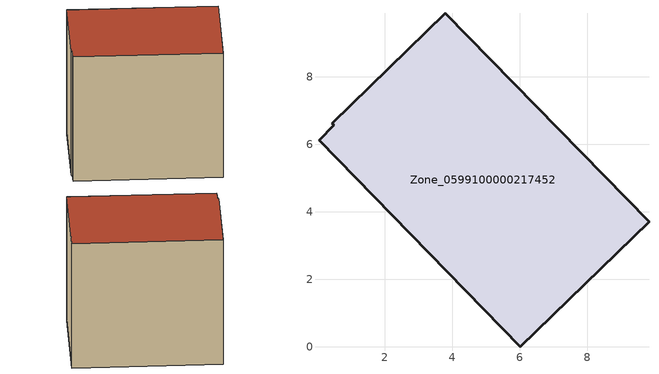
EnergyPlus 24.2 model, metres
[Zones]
Zone_0599100000217452
 floor ground (C_G): 0.07,6.11 0.49,6.56 0.45,6.62 3.79,9.88 9.82,3.71 6.01,0 z0
 wall outside (C_F): 6.01,0 9.82,3.71 3.79,9.88 0.45,6.62 0.49,6.56 0.07,6.11 6.01,0 z0:8.19
 roof outside (C_R): 0.49,6.56 0.07,6.11 6.01,0 9.82,3.71 3.79,9.88 0.45,6.62 z8.19
[BUILDING]
Pand.0599100000217452: North Axis=0; Terrain=City; Loads Convergence Tolerance Value=0.04; Temperature Convergence Tolerance Value=0.4; Solar Distribution=FullExterior; Maximum Number of Warmup Days=25; Minimum Number of Warmup Days=1
[Site:Location]
Rotterdam.The.Hague.AP_ZH_NLD Design_Conditions: Latitude=51.96; Longitude=4.45; Time Zone=1; Elevation=-4.5
[SITE:GROUNDTEMPERATURE:BUILDINGSURFACE]
18, 18, 18, 18, 18, 18, 18, 18, 18, 18, 18, 18
[MATERIAL] Thermal Absorptance=0.9; Solar Absorptance=0.7; Visible Absorptance=0.7
Name | Roughness | Thickness | Conductivity | Density | Specific Heat
G.TC.1975-1991 | MediumSmooth | 0.15 | 0.288461 | 540 | 1210
F.TC.1975-1991 | Rough | 0.3 | 0.230769 | 1920 | 840
R.TC.1975-1991 | MediumRough | 0.2 | 0.153846 | 1500 | 1000
[CONSTRUCTION]
C_G: G.TC.1975-1991
C_F: F.TC.1975-1991
C_R: R.TC.1975-1991
[ZONE]
Zone_0599100000217452: Type=1; Multiplier=1; Ceiling Height=Autocalculate; Volume=Autocalculate; Floor Area=autocalculate; Part of Total Floor Area=Yes
[ZONEINFILTRATION:DESIGNFLOWRATE]
Infil_Zone_0599100000217452: Zone or ZoneList or Space or SpaceList=Zone_0599100000217452; Schedule=AlwaysOn; Design Flow Rate Calculation Method=Flow/Area; Flow Rate per Floor Area=0.003; Constant Term Coefficient=1; Temperature Term Coefficient=0; Velocity Term Coefficient=0; Velocity Squared Term Coefficient=0
[HVACTEMPLATE:ZONE:IDEALLOADSAIRSYSTEM]
Zone_0599100000217452: Maximum Heating Supply Air Temperature=50; Minimum Cooling Supply Air Temperature=13; Maximum Heating Supply Air Humidity Ratio=0.0156; Minimum Cooling Supply Air Humidity Ratio=0.0077; Heating Limit=NoLimit; Cooling Limit=NoLimit; Dehumidification Control Type=ConstantSensibleHeatRatio; Cooling Sensible Heat Ratio=0.7; Dehumidification Setpoint=60; Humidification Control Type=None; Humidification Setpoint=30; Outdoor Air Method=None; Outdoor Air Flow Rate per Person=0.00944; Outdoor Air Flow Rate per Zone Floor Area=0; Outdoor Air Flow Rate per Zone=0; Demand Controlled Ventilation Type=None; Outdoor Air Economizer Type=NoEconomizer; Heat Recovery Type=None; Sensible Heat Recovery Effectiveness=0.7; Latent Heat Recovery Effectiveness=0.65
[ZONECONTROL:THERMOSTAT]
ThermostatControl_Zone_0599100000217452: Zone or ZoneList=Zone_0599100000217452; Control Type Schedule=DualSetpointControlType; Control 1=Thermostat_Zone_0599100000217452; Temperature Difference Between Cutout And Setpoint=0
[THERMOSTATSETPOINT:DUALSETPOINT]
Thermostat_Zone_0599100000217452: Heating Setpoint Temperature Schedule=HeatingSetpoint_Zone_0599100000217452; Cooling Setpoint Temperature Schedule=CoolingSetpoint_Zone_0599100000217452
[SCHEDULE:COMPACT]
HeatingSetpoint_Zone_0599100000217452: Through: 12/31, For: AllDays, Until: 24:00, 21
CoolingSetpoint_Zone_0599100000217452: Through: 12/31, For: AllDays, Until: 24:00, 24
DualSetpointControlType: Through: 12/31, For: AllDays, Until: 24:00, 4
AlwaysOn: Through: 12/31, For: AllDays, Until: 24:00, 1
